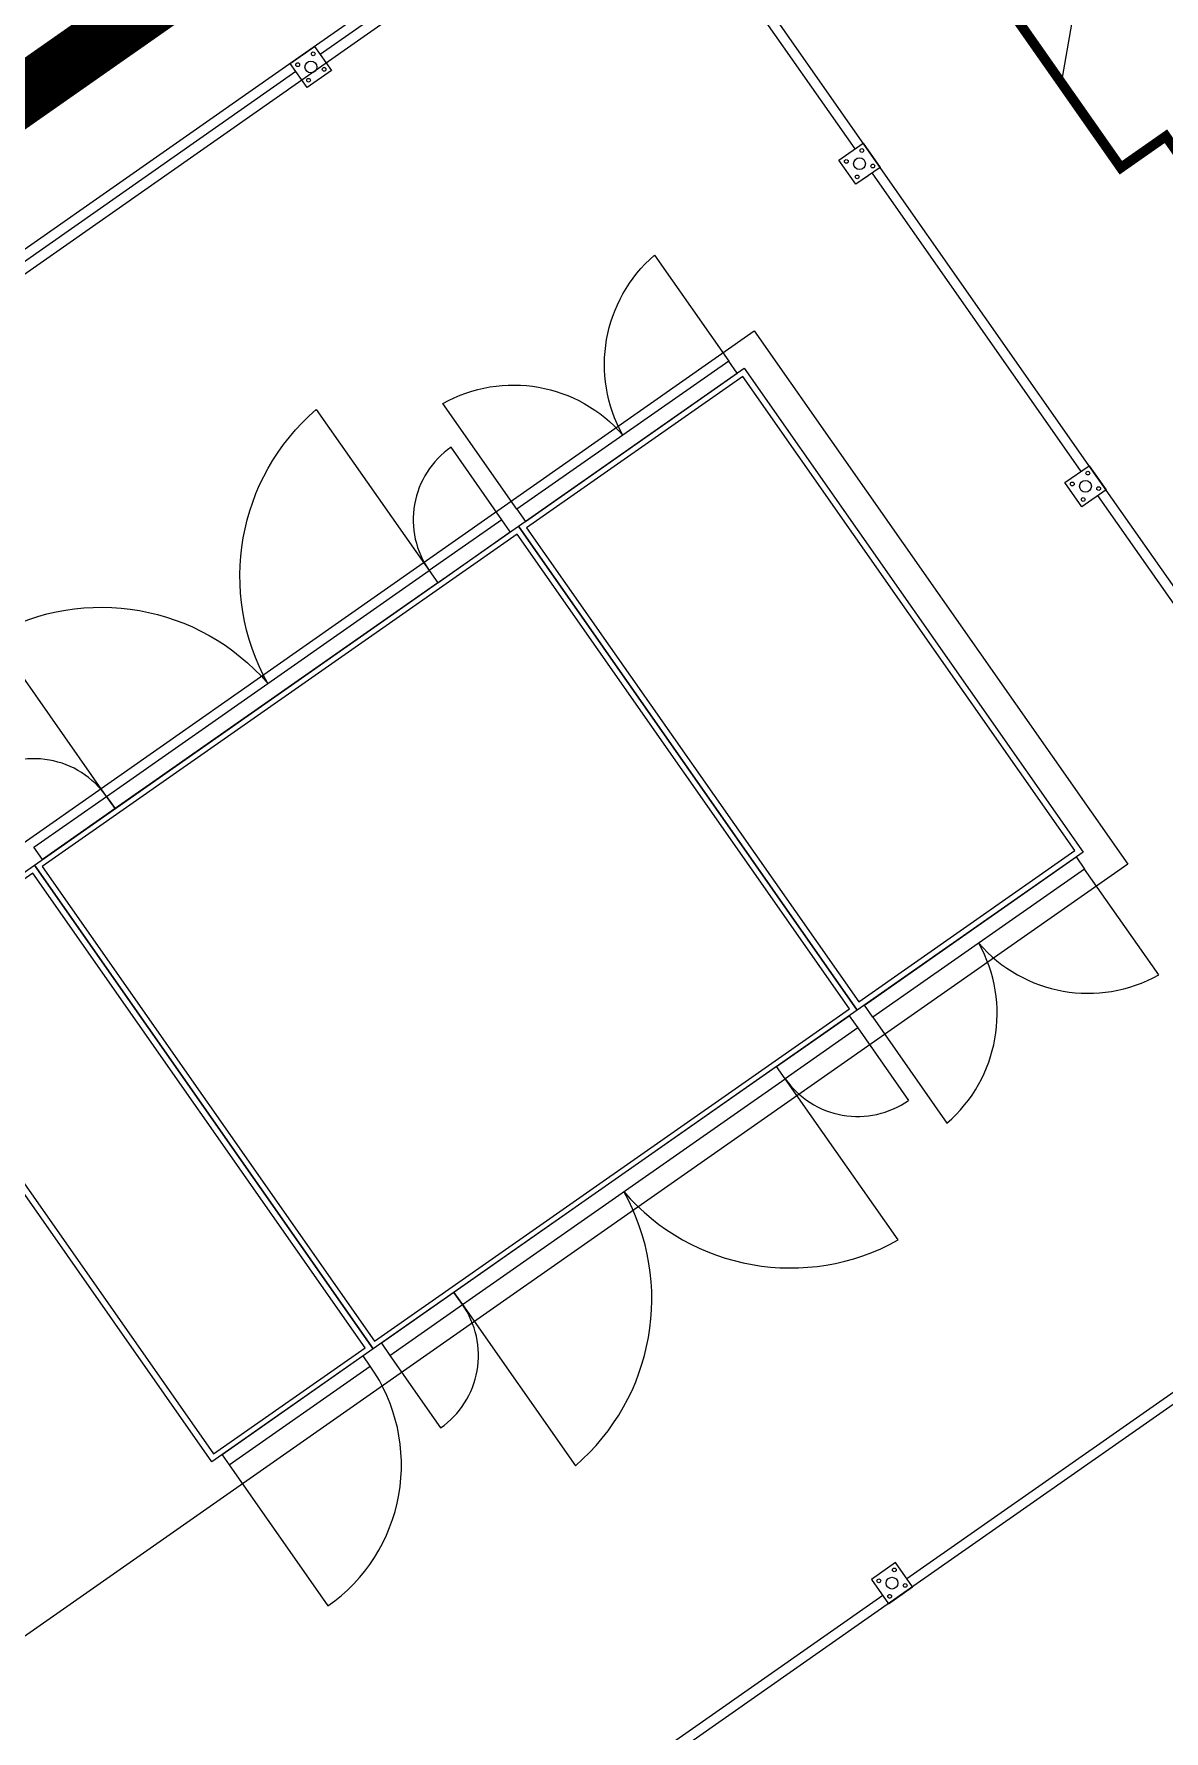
# Model space of a CAD drawing. Header units: millimetres. Extents: x 152904052 to 153933663, y 538271515 to 539240469.
# Drawn here: x 153355845 to 153361583, y 538945970 to 538954589 of the extents above; entities that cross this region are included whole.
import ezdxf

# ---------------------------------------------------------------- set-up
doc = ezdxf.new("R2010")
doc.units = ezdxf.units.MM
for name, color, linetype in [('FENC', 7, 'Continuous'), ('POWR', 5, 'Continuous'), ('SCHM', 9, 'Continuous')]:
    doc.layers.add(name, color=color, linetype=linetype)

msp = doc.modelspace()

# ---------------------------------------------------------------- hatches: boundary and pattern name
at = {"layer": 'SCHM'}
h = msp.add_hatch(dxfattribs=at)
h.set_pattern_fill('ANSI31', color=256, scale=200, angle=-7.189961912916426e-11)
h.set_pattern_definition([(79.99999999992068, (-0.0006760358810424805, 0.0001924633979797363), (-625.3529231625994, 110.2665928193663), [])])
h.paths.add_polyline_path([(153361816.8679787, 538957584.421828), (153359785.920341, 538956162.3369825), (153361363.2555408, 538953909.6688602), (153361592.0686809, 538954069.8855462), (153364574.6661505, 538949810.2949162), (153366376.8006479, 538951072.1630762)])

# ---------------------------------------------------------------- linework, layer by layer
at = {"layer": 'FENC'}
for p, q in [((153358845.7120506, 538955629.4031146), (153357207.4079617, 538954482.250242)), ((153360098.017354, 538953973.1694589), (153358950.8644816, 538955611.473547)), ((153358813.6522652, 538955545.9158821), (153357298.2209832, 538954484.799475)), ((153360014.0415191, 538954005.9270403), (153358952.9251118, 538955521.3583221)), ((153357207.4079617, 538954482.250242), (153357269.5421611, 538954525.7570772)), ((153357269.5421611, 538954525.7570772), (153357355.5786269, 538954402.8842705)), ((153357207.4079617, 538954482.250242), (153355569.1038734, 538953335.0973698)), ((153357175.3481766, 538954398.7630091), (153355659.9168941, 538953337.6466019)), ((153361245.1702268, 538952334.86537), (153360098.017354, 538953973.1694589)), ((153360018.1627802, 538953825.69659), (153359932.1263147, 538953948.569397)), ((153361161.1943921, 538952367.6229517), (153360100.0779844, 538953883.0542333)), ((153360080.2969792, 538953869.2034247), (153360018.1627802, 538953825.69659)), ((153362392.3230999, 538950696.5612819), (153361245.1702268, 538952334.86537)), ((153361165.315653, 538952187.3925014), (153361079.279187, 538952310.2653083)), ((153362308.3472644, 538950729.3188632), (153361247.230857, 538952244.7501447)), ((153361227.4498527, 538952230.8993363), (153361165.315653, 538952187.3925014)), ((153361882.055917, 538947806.1610823), (153360243.7518285, 538946659.0082092)), ((153361792.6384881, 538947804.5890536), (153360277.2072066, 538946743.4726465)), ((153360305.8860282, 538946702.5150447), (153360219.8495622, 538946825.3878514)), ((153360243.7518285, 538946659.0082092), (153358605.4477402, 538945511.8553373)), ((153360154.3344001, 538946657.4361814), (153358638.9031178, 538945596.3197739)), ((153360243.7518284, 538946659.0082096), (153360305.8860282, 538946702.5150447))]:
    msp.add_line(p, q, dxfattribs=at)
for points in [[(153357355.5786269, 538954402.8842705), (153357232.7058203, 538954316.8478048), (153357146.6693551, 538954439.720612), (153357269.5421611, 538954525.7570772)], [(153359932.1263147, 538953948.569397), (153360054.9991213, 538954034.6058621), (153360141.0355872, 538953911.7330556), (153360018.1627802, 538953825.69659)], [(153361079.279187, 538952310.2653083), (153361202.1519943, 538952396.3017737), (153361288.1884596, 538952273.4289666), (153361165.315653, 538952187.3925014)], [(153360219.8495625, 538946825.3878511), (153360096.9767558, 538946739.3513854), (153360183.0132214, 538946616.4785788), (153360305.8860282, 538946702.5150447)]]:
    msp.add_lwpolyline(points, close=True, dxfattribs=at)
for centre, radius in [((153357262.9377983, 538954488.3018749), 9.494372386252339), ((153357184.1245568, 538954433.1162493), 9.494372386252339), ((153357251.1239907, 538954421.3024406), 29.99999999999947), ((153357251.123991, 538954421.3024406), 29.99999999999947), ((153357318.1234252, 538954409.4886334), 9.494372386252339), ((153357239.3101832, 538954354.3030069), 9.494372386252339), ((153360048.3947588, 538953997.1506603), 9.494372386252337), ((153359969.5815168, 538953941.9650339), 9.494372386252337), ((153360036.5809509, 538953930.151226), 29.99999999999946), ((153360036.5809506, 538953930.1512259), 29.99999999999946), ((153360103.580385, 538953918.3374178), 9.494372386252337), ((153360024.767143, 538953863.151792), 9.494372386252337), ((153361195.5476314, 538952358.8465717), 9.494372386252337), ((153361116.7343895, 538952303.6609452), 9.494372386252337), ((153361183.7338236, 538952291.8471375), 29.99999999999946), ((153361183.7338234, 538952291.8471375), 29.99999999999946), ((153361250.7332577, 538952280.0333295), 9.494372386252337), ((153361171.9200154, 538952224.847703), 9.494372386252337), ((153360134.4319577, 538946732.7470231), 9.494372386252339), ((153360201.431392, 538946720.9332147), 29.99999999999947), ((153360201.431392, 538946720.9332147), 29.99999999999947), ((153360213.2452002, 538946787.9326494), 9.494372386252339), ((153360189.6175845, 538946653.9337809), 9.494372386252339), ((153360268.4308264, 538946709.1194072), 9.494372386252339)]:
    msp.add_circle(centre, radius, dxfattribs=at)
at = {"layer": 'POWR', "color": 7}
for points in [[(153358297.3911737, 538952175.2166182), (153357920.9816374, 538952712.785147, -0.3562678657689908), (153358834.9597026, 538952551.6261544, -0.3562678657689908), (153358996.1186953, 538953465.6042194), (153359372.5282317, 538952928.0356908)], [(153356213.6999523, 538950716.2003181), (153355640.1235155, 538951535.3523624, -0.3562678657689908), (153357032.8519969, 538951289.7767547, -0.3562678657689908), (153357278.4276044, 538952682.5052352), (153357852.0040411, 538951863.3531908)], [(153360104.1569481, 538949594.8876784), (153360480.5664845, 538949057.3191493, 0.3562678657689908), (153360641.7254776, 538949971.297215, 0.3562678657689908), (153361555.7035425, 538949810.138222), (153361179.2940066, 538950347.706751)], [(153358020.4657269, 538948135.8713772), (153358594.0421637, 538947316.7193333, 0.3562678657689908), (153358839.6177714, 538948709.4478142, 0.3562678657689908), (153360232.3462523, 538948463.872206), (153359658.7698158, 538949283.0242503)], [(153356835.7383348, 538947321.5760062), (153357337.6177164, 538946604.8179677, 0.414213668580125), (153357552.4961136, 538947823.4552057)]]:
    msp.add_lwpolyline(points, format="xyb", dxfattribs=at)
for points in [[(153330841.5653615, 538928976.8191292), (153328958.7515742, 538931665.7558866), (153359501.2968708, 538953081.9278309), (153361398.2302396, 538950372.8262209), (153330841.5653615, 538928976.8191292)], [(153358220.6224523, 538952121.4626029), (153357962.5130594, 538952490.0810277)]]:
    msp.add_lwpolyline(points, dxfattribs=at)
for points in [[(153359372.5282317, 538952928.0356908), (153358297.3911737, 538952175.2166182), (153358340.4094065, 538952113.7802143), (153359415.5464646, 538952866.5992875)], [(153360025.3008133, 538949631.2301128), (153358304.5715048, 538952088.6862458), (153359451.384367, 538952891.693257), (153361172.1136754, 538950434.2371233)], [(153358346.3533589, 538952081.3189778), (153360032.6680813, 538949673.011967), (153361130.3318206, 538950441.6043916), (153359444.0170984, 538952849.911402)], [(153357567.8446804, 538947910.5008032), (153355847.1153714, 538950367.9569368), (153358304.6250887, 538952088.7237656), (153360025.3543976, 538949631.267632)], [(153358220.6224523, 538952121.4626029), (153357852.0040413, 538951863.3531914), (153357895.0222738, 538951801.9167876), (153358263.6406853, 538952060.0261996)], [(153355886.808154, 538950360.9580472), (153357574.8436062, 538947950.1935794), (153359985.6616358, 538949638.2665367), (153358297.6261835, 538952049.0310043)], [(153356213.6999523, 538950716.2003181), (153357852.0040411, 538951863.3531908), (153357895.0222739, 538951801.9167873), (153356256.7181845, 538950654.7639151)], [(153355845.0815206, 538950458.0909352), (153356213.6999523, 538950716.2003186), (153356256.7181845, 538950654.7639151), (153355888.0997531, 538950396.6545312)], [(153356748.6926373, 538947336.9243648), (153355027.9633277, 538949794.3804986), (153355847.1153722, 538950367.9569354), (153357567.8446817, 538947910.5008011)], [(153361179.2940066, 538950347.706751), (153360104.156948, 538949594.8876781), (153360061.1387155, 538949656.3240821), (153361136.2757732, 538950409.1431541)], [(153355069.7987432, 538949787.0507348), (153356756.9738315, 538947377.5149956), (153357526.923192, 538947916.6393417), (153355839.7481046, 538950326.1750813)], [(153360027.388248, 538949541.1336336), (153359658.7698166, 538949283.0242503), (153359615.751583, 538949344.4606535), (153359984.3700153, 538949602.5700374)], [(153358020.4657269, 538948135.8713772), (153359658.7698158, 538949283.0242503), (153359615.7515835, 538949344.460654), (153357977.4474945, 538948197.3077807)], [(153357651.8473152, 538947877.7619655), (153358020.4657274, 538948135.8713773), (153357977.4474946, 538948197.307781), (153357608.8290827, 538947939.1983693)], [(153356835.7383348, 538947321.5760062), (153357552.4960395, 538947823.4551535), (153357516.6475121, 538947874.6521568), (153356799.8898076, 538947372.7730091)]]:
    msp.add_lwpolyline(points, close=True, dxfattribs=at)
at = {"layer": 'POWR', "color": 7, "ltscale": 1000}
for points in [[(153360027.388248, 538949541.1336336), (153360285.4976496, 538949172.5152147)], [(153357651.8473152, 538947877.7619655), (153357909.9567093, 538947509.143541)]]:
    msp.add_lwpolyline(points, dxfattribs=at)
at = {"layer": 'POWR', "color": 7}
for centre, radius, start, end in [((153358220.6224523, 538952121.4626029), 450.0000021342475, 124.9999926798029, 215.0000097461832), ((153355845.0815203, 538950458.0909345), 450.0000021342476, 34.99999267980287, 125.0000059692926)]:
    msp.add_arc(centre, radius, start, end, dxfattribs=at)
at = {"layer": 'POWR', "color": 7, "ltscale": 1000}
for centre, radius, start, end in [((153360027.388248, 538949541.1336336), 450.0000021342476, 214.9999926798029, 305.0000059692926), ((153357651.8473152, 538947877.7619655), 450.0000021342477, 304.9999926798029, 35.00000974618317)]:
    msp.add_arc(centre, radius, start, end, dxfattribs=at)
at = {"layer": 'SCHM', "const_width": 299.9999999999999}
msp.add_lwpolyline([(153077550.5028767, 538759454.5498495), (153361796.2622449, 538958485.5732625), (153516377.8116663, 538737720.2415776)], dxfattribs=at)
at = {"layer": 'SCHM', "const_width": 49.99999999999999}
msp.add_lwpolyline([(153361363.2555408, 538953909.6688602), (153359785.9203405, 538956162.3369818), (153361816.8679787, 538957584.421828), (153366376.8006479, 538951072.1630762), (153364574.66615, 538949810.2949157), (153361592.0686813, 538954069.885546)], close=True, dxfattribs=at)
at = {"layer": 'SCHM', "ltscale": 0.0008}
msp.add_lwpolyline([(153366376.8006477, 538951072.1630757), (153361816.8679787, 538957584.421828), (153228090.6261563, 538863948.2992474, 0.834855014784554), (153228501.9955198, 538863054.492353, -0.1097294766649881), (153240180.8940352, 538863442.7333446, 0.2017261292973118), (153241696.6353807, 538863770.1714909), (153243176.3331865, 538864806.2670487), (153240193.7357174, 538869065.8576791), (153321797.9974867, 538926205.7769198)], format="xyb", dxfattribs=at)
msp.add_lwpolyline([(153361363.2555408, 538953909.66886), (153361592.0686815, 538954069.8855462), (153364574.66615, 538949810.2949157), (153366376.8006477, 538951072.1630757)], dxfattribs=at)

doc.saveas('drawing.dxf')
